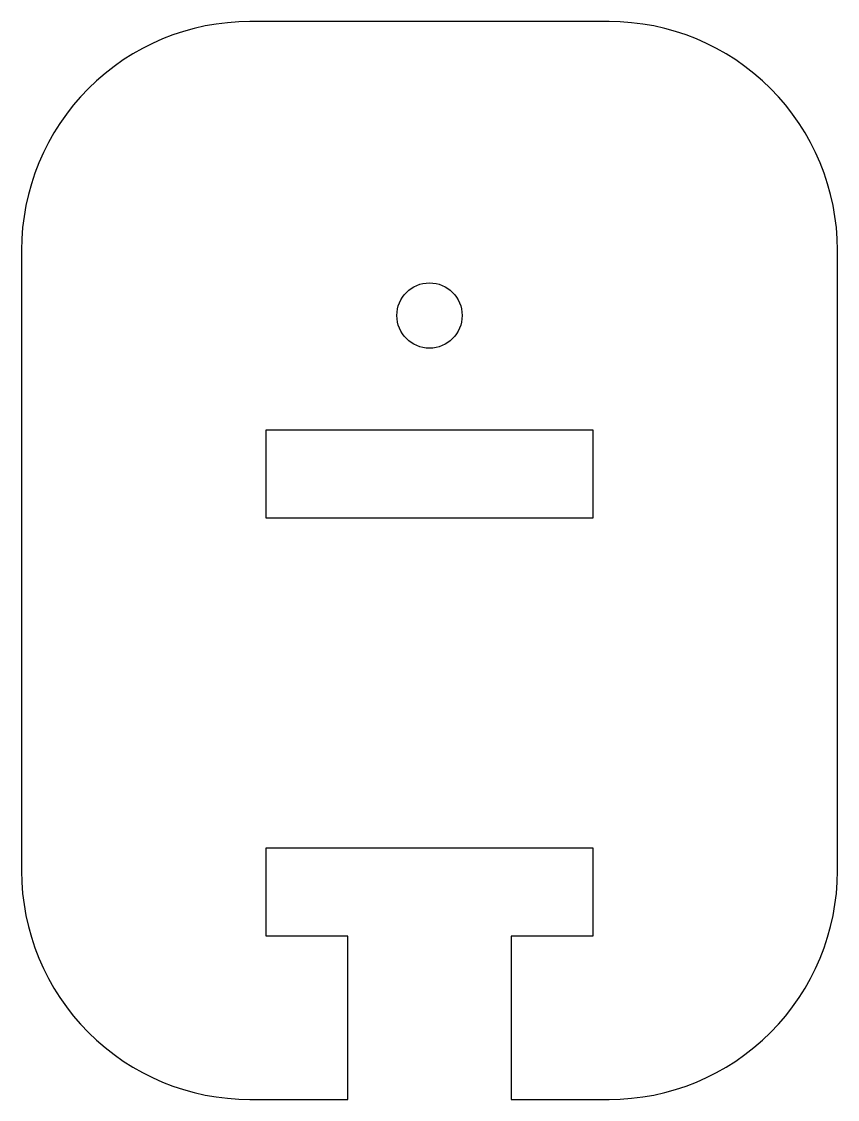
# Model space of a CAD drawing. Header units: millimetres. Extents: x 0 to 25, y -33 to 0.
import ezdxf

# ---------------------------------------------------------------- set-up
doc = ezdxf.new("R2010")
doc.units = ezdxf.units.MM

msp = doc.modelspace()

# ---------------------------------------------------------------- linework, layer by layer
msp.add_lwpolyline([(25, -7, 0.414214), (18, 0), (7, 0, 0.414214), (0, -7), (0, -26, 0.414214), (7, -33), (10, -33), (10, -28), (7.5, -28), (7.5, -25.3), (17.5, -25.3), (17.5, -28), (15, -28), (15, -33), (18, -33, 0.414214), (25, -26)], format="xyb", close=True)
msp.add_lwpolyline([(7.5, -15.2), (7.5, -12.5), (17.5, -12.5), (17.5, -15.2)], close=True)
msp.add_circle((12.5, -9), 1)

doc.saveas('drawing.dxf')
